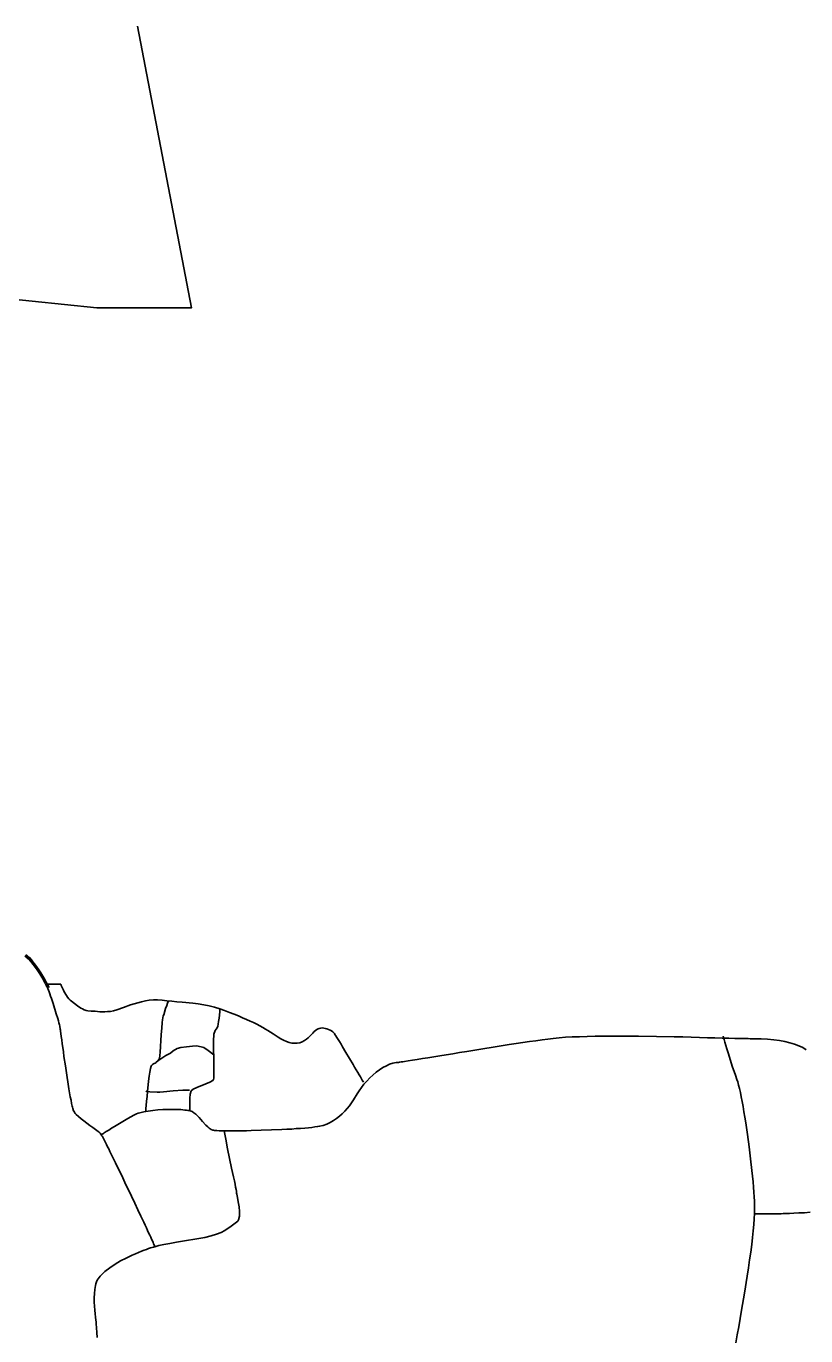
# Model space of a CAD drawing. Header units: inches. Extents: x -107 to 376, y -240 to 294.
# Drawn here: x 160.8 to 221.8, y 125 to 227.5 of the extents above; entities that cross this region are included whole.
import ezdxf

# ---------------------------------------------------------------- set-up
doc = ezdxf.new("R2010")
doc.units = ezdxf.units.IN
doc.header["$MEASUREMENT"] = 0
doc.layers.add('Routes 3', color=7, linetype='Continuous')
doc.layers.add('Routes 4', color=7, linetype='Continuous')

msp = doc.modelspace()

# ---------------------------------------------------------------- linework, layer by layer
at = {"layer": 'Routes 3', "color": 7, "lineweight": 70, "true_color": 0xffffff}
msp.add_lwpolyline([(160.73, 154.83), (160.82, 154.75), (161.01, 154.58), (161.19, 154.38), (161.38, 154.15), (161.56, 153.9), (161.73, 153.65), (161.89, 153.4), (162.04, 153.16), (162.17, 152.93), (162.29, 152.73), (162.34, 152.64), (162.38, 152.56), (162.42, 152.49), (162.45, 152.43), (162.48, 152.38), (162.5, 152.34), (162.51, 152.32), (162.51, 152.31)], dxfattribs=at)
at = {"layer": 'Routes 4', "color": 7, "lineweight": 35, "true_color": 0xffffff}
for points in [[(143.53, 207.85), (166.33, 205.49), (172.42, 205.49), (173.74, 205.49), (169.51, 227.54)], [(166.35, 124.9), (166.32, 125.29), (166.3, 125.65), (166.28, 125.97), (166.27, 126.12), (166.26, 126.25), (166.24, 126.49), (166.21, 126.75), (166.18, 127.04), (166.15, 127.35), (166.13, 127.67), (166.13, 128), (166.14, 128.33), (166.17, 128.65), (166.22, 128.96), (166.26, 129.1), (166.31, 129.24), (166.37, 129.37), (166.43, 129.49), (166.51, 129.6), (166.59, 129.7), (166.78, 129.88), (166.97, 130.05), (167.36, 130.35), (167.76, 130.63), (168.18, 130.88), (168.63, 131.11), (169.11, 131.34), (169.36, 131.45), (169.59, 131.55), (169.82, 131.64), (170.03, 131.72), (170.22, 131.79), (170.39, 131.85), (170.54, 131.9), (170.66, 131.94), (170.76, 131.97), (170.82, 131.99), (170.86, 132), (170.86, 132), (170.85, 132.03), (170.84, 132.07), (170.81, 132.14), (170.78, 132.22), (170.73, 132.33), (170.68, 132.45), (170.62, 132.59), (170.55, 132.74), (170.47, 132.9), (170.39, 133.08), (170.3, 133.28), (170.21, 133.48), (170.11, 133.69), (170, 133.92), (169.78, 134.39), (169.55, 134.89), (169.3, 135.42), (169.05, 135.95), (168.53, 137.03), (168.28, 137.56), (168.03, 138.08), (167.79, 138.57), (167.57, 139.03), (167.46, 139.25), (167.36, 139.46), (167.26, 139.65), (167.17, 139.83), (167.09, 140), (167.01, 140.16), (166.94, 140.3), (166.87, 140.42), (166.82, 140.53), (166.77, 140.62), (166.73, 140.69), (166.7, 140.74), (166.65, 140.81), (166.58, 140.89), (166.51, 140.96), (166.43, 141.03), (166.24, 141.18), (166.03, 141.34), (165.79, 141.5), (165.32, 141.84), (165.1, 142.01), (164.89, 142.18), (164.72, 142.35), (164.64, 142.43), (164.58, 142.52), (164.53, 142.6), (164.49, 142.69), (164.47, 142.75), (164.45, 142.82), (164.43, 142.91), (164.4, 143), (164.36, 143.21), (164.31, 143.46), (164.25, 143.74), (164.2, 144.04), (164.15, 144.36), (164.09, 144.71), (163.98, 145.43), (163.87, 146.17), (163.76, 146.9), (163.71, 147.25), (163.67, 147.58), (163.62, 147.89), (163.58, 148.18), (163.55, 148.45), (163.52, 148.68), (163.49, 148.87), (163.48, 148.95), (163.47, 149.02), (163.43, 149.25), (163.4, 149.38), (163.36, 149.53), (163.32, 149.69), (163.27, 149.87), (163.15, 150.24), (162.9, 151.04), (162.77, 151.43), (162.71, 151.61), (162.65, 151.79), (162.6, 151.95), (162.55, 152.09), (162.5, 152.22), (162.46, 152.34), (162.43, 152.43), (162.41, 152.49), (162.39, 152.54), (162.39, 152.55), (162.39, 152.55), (162.41, 152.55), (162.48, 152.55), (162.57, 152.55), (162.69, 152.55), (162.98, 152.55), (163.12, 152.55), (163.25, 152.55), (163.37, 152.55), (163.45, 152.55), (163.48, 152.55), (163.5, 152.55), (163.51, 152.55), (163.52, 152.53), (163.53, 152.51), (163.55, 152.44), (163.59, 152.35), (163.65, 152.23), (163.71, 152.09), (163.78, 151.95), (163.95, 151.66), (164.04, 151.52), (164.14, 151.4), (164.25, 151.31), (164.36, 151.23), (164.58, 151.05), (164.83, 150.86), (165.09, 150.68), (165.22, 150.61), (165.35, 150.55), (165.49, 150.5), (165.62, 150.47), (165.9, 150.45), (166.05, 150.44), (166.21, 150.43), (166.38, 150.41), (166.56, 150.39), (166.75, 150.38), (166.95, 150.38), (167.17, 150.4), (167.39, 150.42), (167.64, 150.47), (167.89, 150.53), (168.43, 150.72), (168.98, 150.92), (169.54, 151.1), (169.83, 151.18), (170.13, 151.24), (170.43, 151.29), (170.76, 151.32), (171.09, 151.32), (171.44, 151.29), (171.81, 151.25), (172.2, 151.21), (172.6, 151.18), (173.01, 151.14), (173.85, 151.06), (174.27, 151), (174.7, 150.93), (175.12, 150.85), (175.54, 150.75), (175.95, 150.63), (176.34, 150.49), (176.72, 150.34), (177.08, 150.2), (177.42, 150.06), (177.75, 149.92), (178.05, 149.79), (178.34, 149.66), (178.61, 149.54), (178.86, 149.41), (179.1, 149.29), (179.32, 149.17), (179.53, 149.04), (179.73, 148.92), (180.13, 148.66), (180.54, 148.39), (180.75, 148.27), (180.96, 148.16), (181.17, 148.07), (181.38, 147.99), (181.59, 147.94), (181.8, 147.92), (182.01, 147.93), (182.22, 147.97), (182.41, 148.04), (182.58, 148.13), (182.74, 148.24), (182.88, 148.36), (183.02, 148.48), (183.14, 148.6), (183.25, 148.72), (183.36, 148.84), (183.46, 148.93), (183.55, 149.01), (183.65, 149.06), (183.75, 149.09), (183.86, 149.11), (183.97, 149.12), (184.1, 149.11), (184.22, 149.09), (184.35, 149.05), (184.47, 149.01), (184.59, 148.95), (184.7, 148.89), (184.8, 148.81), (184.89, 148.73), (184.93, 148.68), (184.98, 148.61), (185.05, 148.51), (185.13, 148.38), (185.23, 148.23), (185.33, 148.05), (185.45, 147.86), (185.58, 147.65), (185.84, 147.21), (186.12, 146.74), (186.39, 146.27), (186.52, 146.05), (186.65, 145.84), (186.77, 145.64), (186.87, 145.45), (186.97, 145.29), (187.05, 145.15), (187.12, 145.03), (187.17, 144.95), (187.18, 144.92), (187.2, 144.89), (187.2, 144.88), (187.21, 144.87)], [(170.16, 142.59), (170.16, 142.6), (170.16, 142.65), (170.17, 142.81), (170.2, 143.06), (170.22, 143.38), (170.26, 143.75), (170.3, 144.15), (170.39, 144.96), (170.44, 145.34), (170.49, 145.67), (170.54, 145.94), (170.59, 146.12), (170.61, 146.18), (170.64, 146.21), (170.68, 146.25), (170.78, 146.31), (170.95, 146.4), (171.03, 146.46), (171.11, 146.54), (171.18, 146.66), (171.23, 146.77), (171.27, 146.93), (171.27, 147.03), (171.28, 147.18), (171.3, 147.38), (171.31, 147.52), (171.32, 147.69), (171.35, 148.11), (171.38, 148.6), (171.41, 149.1), (171.45, 149.56), (171.47, 149.75), (171.5, 149.92), (171.53, 150.06), (171.57, 150.16), (171.72, 150.64), (171.8, 150.87), (171.87, 151.06), (171.93, 151.19), (171.96, 151.23)], [(173.63, 142.64), (173.62, 142.66), (173.62, 142.73), (173.61, 142.96), (173.61, 143.62), (173.65, 143.94), (173.73, 144.19), (173.88, 144.34), (174.15, 144.47), (174.86, 144.74), (175.18, 144.88), (175.41, 145.02), (175.46, 145.09), (175.48, 145.18), (175.48, 145.32), (175.49, 145.53), (175.49, 145.79), (175.48, 146.1), (175.48, 146.77), (175.47, 147.46), (175.47, 148.05), (175.47, 148.28), (175.48, 148.45), (175.5, 148.64), (175.61, 148.92), (175.75, 149.13), (175.81, 149.26), (175.84, 149.41), (175.87, 149.63), (175.9, 149.89), (175.95, 150.39), (175.96, 150.56), (175.96, 150.63)], [(166.69, 140.76), (166.69, 140.76), (166.71, 140.78), (166.75, 140.8), (166.79, 140.83), (166.85, 140.86), (166.91, 140.91), (167.07, 141.01), (167.27, 141.13), (167.48, 141.27), (167.72, 141.42), (167.97, 141.57), (168.5, 141.88), (168.75, 142.03), (169, 142.17), (169.23, 142.29), (169.45, 142.4), (169.58, 142.45), (169.71, 142.49), (170.02, 142.56), (170.36, 142.62), (170.72, 142.67), (171.1, 142.71), (171.49, 142.73), (171.87, 142.75), (172.24, 142.75), (172.6, 142.74), (172.92, 142.73), (173.21, 142.7), (173.34, 142.69), (173.45, 142.67), (173.55, 142.66), (173.63, 142.64), (173.79, 142.58), (173.93, 142.49), (174.08, 142.38), (174.22, 142.25), (174.35, 142.11), (174.61, 141.8), (174.87, 141.51), (175.01, 141.38), (175.14, 141.27), (175.28, 141.18), (175.42, 141.13), (175.49, 141.11), (175.53, 141.1), (175.59, 141.1), (175.73, 141.09), (175.92, 141.08), (176.14, 141.08), (176.39, 141.07), (176.67, 141.07), (176.98, 141.07), (177.31, 141.07), (177.67, 141.08), (178.04, 141.08), (178.42, 141.09), (179.21, 141.11), (180.02, 141.14), (180.82, 141.17), (181.21, 141.19), (181.59, 141.21), (181.95, 141.24), (182.29, 141.26), (182.61, 141.28), (182.91, 141.31), (183.17, 141.34), (183.41, 141.37), (183.61, 141.4), (183.77, 141.43), (184.06, 141.5), (184.34, 141.6), (184.61, 141.73), (184.86, 141.87), (185.1, 142.03), (185.33, 142.21), (185.54, 142.4), (185.75, 142.6), (185.93, 142.81), (186.11, 143.03), (186.28, 143.26), (186.43, 143.49), (186.71, 143.97), (186.87, 144.21), (187.05, 144.46), (187.25, 144.72), (187.47, 144.97), (187.71, 145.21), (187.95, 145.44), (188.21, 145.65), (188.47, 145.85), (188.73, 146.02), (189, 146.17), (189.26, 146.29), (189.52, 146.37), (189.78, 146.41), (189.85, 146.42), (189.94, 146.43), (190.04, 146.44), (190.15, 146.46), (190.28, 146.48), (190.41, 146.5), (190.71, 146.54), (191.04, 146.59), (191.41, 146.65), (191.82, 146.72), (192.25, 146.79), (192.71, 146.86), (193.19, 146.94), (193.69, 147.02), (194.21, 147.11), (194.74, 147.2), (195.29, 147.29), (196.4, 147.47), (197.52, 147.64), (198.63, 147.82), (199.17, 147.9), (199.7, 147.98), (200.22, 148.05), (200.71, 148.12), (201.19, 148.19), (201.64, 148.25), (202.06, 148.3), (202.29, 148.33), (202.52, 148.35), (203.02, 148.39), (203.56, 148.42), (204.13, 148.44), (204.73, 148.46), (205.36, 148.48), (206, 148.49), (206.67, 148.49), (207.35, 148.49), (208.75, 148.48), (210.15, 148.46), (211.54, 148.43), (212.22, 148.42), (212.88, 148.4), (213.52, 148.38), (214.14, 148.36), (214.73, 148.35), (215.29, 148.33), (215.82, 148.32), (216.3, 148.31), (216.53, 148.3), (216.74, 148.3), (216.95, 148.29), (217.14, 148.29), (217.32, 148.29), (217.49, 148.28), (217.78, 148.28), (218.34, 148.27), (218.85, 148.25), (219.34, 148.2), (219.79, 148.14), (220.21, 148.07), (220.6, 147.97), (220.96, 147.86), (221.29, 147.73), (221.6, 147.59), (221.88, 147.42)], [(175.48, 147.01), (175.06, 147.36), (174.71, 147.58), (174.15, 147.73), (173.82, 147.7), (173.36, 147.64), (172.91, 147.58), (172.63, 147.52), (172.32, 147.32), (172.09, 147.15), (171.74, 146.96), (171.18, 146.6), (170.99, 146.45), (170.92, 146.38)], [(216.37, 124.47), (216.48, 125.09), (216.6, 125.73), (216.82, 127.04), (217.05, 128.37), (217.26, 129.69), (217.35, 130.34), (217.44, 130.97), (217.53, 131.58), (217.61, 132.16), (217.67, 132.72), (217.73, 133.25), (217.78, 133.74), (217.81, 134.19), (217.83, 134.59), (217.84, 134.95), (217.82, 135.57), (217.8, 135.91), (217.78, 136.28), (217.74, 136.67), (217.71, 137.09), (217.67, 137.51), (217.62, 137.96), (217.52, 138.88), (217.4, 139.83), (217.27, 140.77), (217.14, 141.69), (217.07, 142.13), (217, 142.56), (216.93, 142.97), (216.86, 143.36), (216.79, 143.73), (216.72, 144.07), (216.65, 144.38), (216.58, 144.65), (216.52, 144.9), (216.45, 145.1), (216.33, 145.44), (216.09, 146.14), (215.86, 146.84), (215.76, 147.17), (215.67, 147.48), (215.58, 147.76), (215.51, 148.01), (215.45, 148.21), (215.43, 148.29), (215.41, 148.36), (215.39, 148.42), (215.38, 148.46), (215.37, 148.48), (215.37, 148.49)], [(173.6, 144.24), (173.38, 144.26), (173.07, 144.26), (172.3, 144.2), (171.55, 144.12), (171.26, 144.1), (171.06, 144.09), (170.47, 144.13), (170.24, 144.16), (170.16, 144.17)], [(176.3, 141.07), (176.42, 140.41), (176.56, 139.67), (176.88, 138.15), (177.03, 137.47), (177.1, 137.16), (177.16, 136.89), (177.2, 136.66), (177.24, 136.48), (177.26, 136.34), (177.27, 136.26), (177.28, 136.19), (177.29, 136.1), (177.35, 135.84), (177.41, 135.5), (177.47, 135.13), (177.5, 134.75), (177.49, 134.4), (177.42, 134.11), (177.36, 134), (177.27, 133.91), (176.86, 133.6), (176.36, 133.28), (176.06, 133.12), (175.7, 132.97), (175.29, 132.84), (174.8, 132.73), (172.57, 132.35), (172.05, 132.26), (171.58, 132.17), (171.18, 132.09), (170.86, 132)], [(222.18, 134.69), (221.73, 134.66), (221.31, 134.64), (220.92, 134.62), (220.58, 134.6), (220.3, 134.59), (220.18, 134.59), (220.07, 134.59), (219.91, 134.58), (219.76, 134.58), (219.18, 134.58), (218.91, 134.58), (218.65, 134.58), (218.43, 134.58), (218.23, 134.58), (218.06, 134.58), (217.94, 134.58), (217.86, 134.58), (217.83, 134.58)]]:
    msp.add_lwpolyline(points, dxfattribs=at)

doc.saveas('drawing.dxf')
